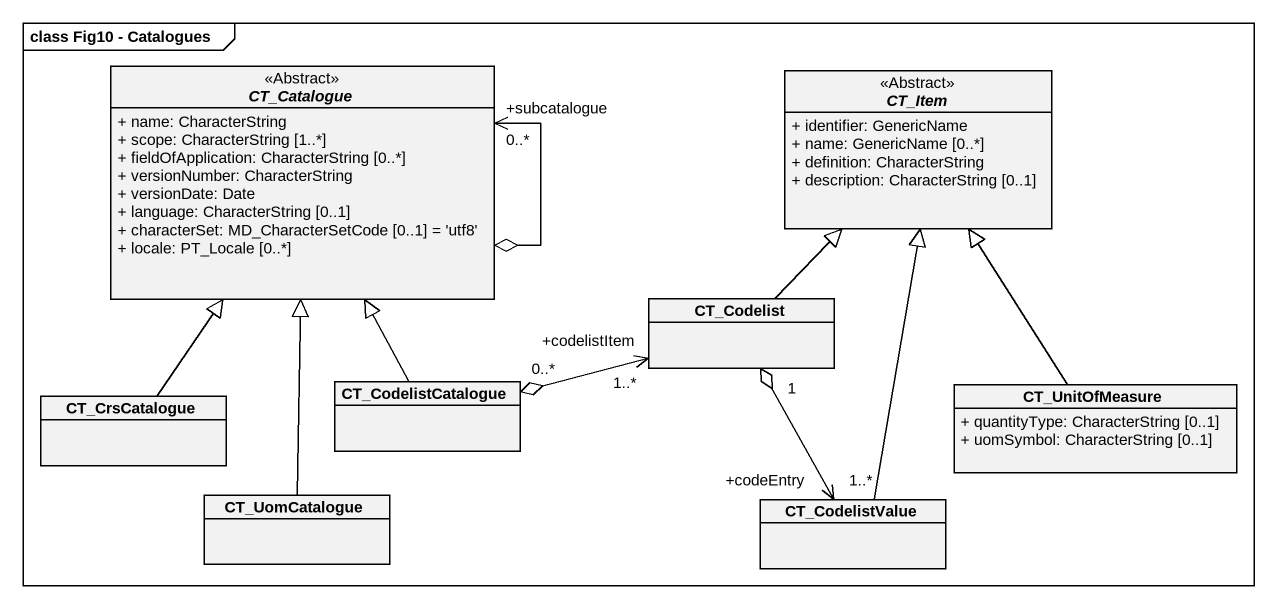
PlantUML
@startuml
mainframe class Fig10 - Catalogues
hide circle
hide empty members
skinparam classAttributeIconSize 0
abstract class CT_Catalogue <<Abstract>> {
  + name: CharacterString
  + scope: CharacterString [1..*]
  + fieldOfApplication: CharacterString [0..*]
  + versionNumber: CharacterString
  + versionDate: Date
  + language: CharacterString [0..1]
  + characterSet: MD_CharacterSetCode [0..1] = 'utf8'
  + locale: PT_Locale [0..*]
}
abstract class CT_Item <<Abstract>> {
  + identifier: GenericName
  + name: GenericName [0..*]
  + definition: CharacterString
  + description: CharacterString [0..1]
}
class CT_Codelist
class CT_CrsCatalogue
class CT_CodelistCatalogue
class CT_UnitOfMeasure {
  + quantityType: CharacterString [0..1]
  + uomSymbol: CharacterString [0..1]
}
class CT_UomCatalogue
class CT_CodelistValue
CT_Catalogue o--> "+subcatalogue\n0..*" CT_Catalogue
CT_Codelist -up-|> CT_Item
CT_Codelist "1" o--> "+codeEntry\n1..*" CT_CodelistValue
CT_CrsCatalogue -up-|> CT_Catalogue
CT_CodelistCatalogue -up-|> CT_Catalogue
CT_CodelistCatalogue "0..*" o-right-> "+codelistItem\n1..*" CT_Codelist
CT_UnitOfMeasure -up-|> CT_Item
CT_UomCatalogue -up-|> CT_Catalogue
CT_CodelistValue -up-|> CT_Item
@enduml
